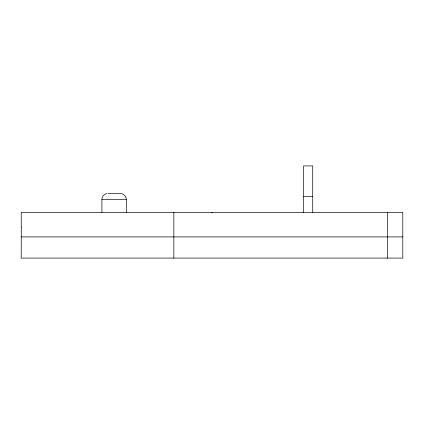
<?xml version="1.0" encoding="UTF-8"?>
<svg xmlns="http://www.w3.org/2000/svg" width="424" height="424" viewBox="0 0 424 424"><rect width="100%" height="100%" fill="white"/><g stroke="black" fill="none" stroke-linecap="round" stroke-linejoin="round"><path stroke-width="0.64" d="M101.908 212.339L101.908 199.556C101.887 196.694 104.081 194.054 106.901 193.551M108.019 193.45L120.215 193.45C123.479 193.397 126.379 196.291 126.331 199.556L126.331 212.339M303.568 196.434L312.726 196.434M101.908 199.556L126.331 199.556M21.2 236.915L402.8 236.915M387.536 212.339L387.536 258.094M312.726 212.339L312.726 165.906L303.568 165.906L303.568 212.339M212.005 212.339L212.005 212.928M173.84 212.339L173.84 258.094M21.274 227.64L21.2 258.094L402.8 258.094L402.8 212.339L21.2 212.339L21.274 227.64"/></g></svg>
